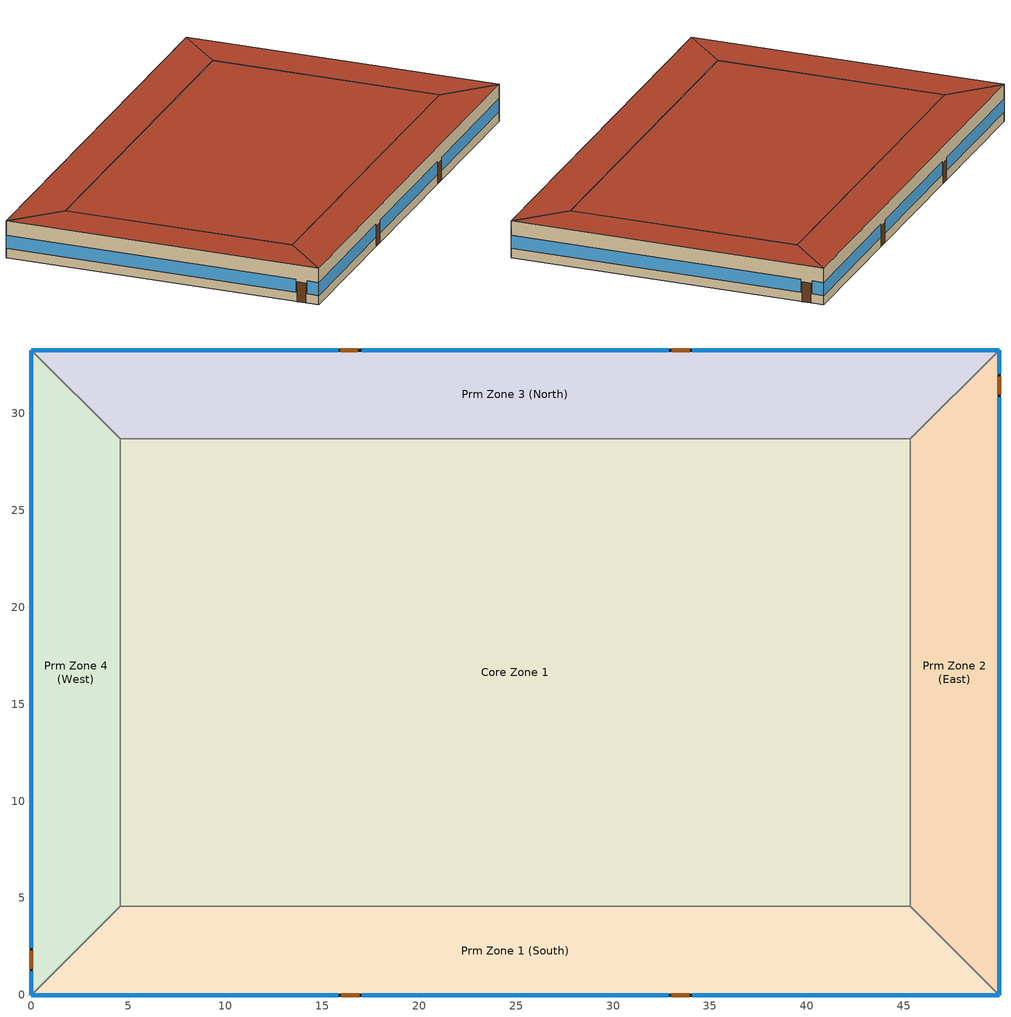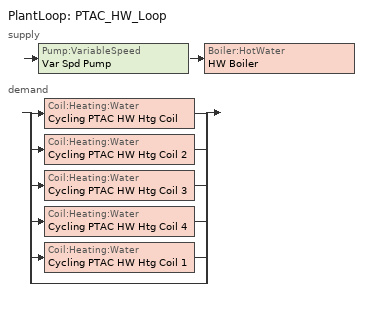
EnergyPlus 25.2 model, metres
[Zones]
Core Zone 1
 floor ground (Slab-on-grade Type 1): 45.34,28.7 45.34,4.57 4.57,4.57 4.57,28.7 z0
 wall to Prm Zone 2 (East) (Interior Wall): 45.34,4.57 45.34,28.7 z0:3.96
 wall to Prm Zone 3 (North) (Interior Wall): 45.34,28.7 4.57,28.7 z0:3.96
 wall to Prm Zone 1 (South) (Interior Wall): 4.57,4.57 45.34,4.57 z0:3.96
 wall to Prm Zone 4 (West) (Interior Wall): 4.57,28.7 4.57,4.57 z0:3.96
 roof outside (Roof Type 1): 45.34,4.57 45.34,28.7 4.57,28.7 4.57,4.57 z3.96
Prm Zone 2 (East)
 floor ground (Slab-on-grade Type 1): 49.91,33.27 49.91,0 45.34,4.57 45.34,28.7 z0
 wall outside (Exterior Wall Type 2): 49.91,0 49.91,33.27 z0:3.96
 wall to Prm Zone 1 (South) (Interior Wall): 45.34,4.57 49.91,0 z0:3.96
 wall to Prm Zone 3 (North) (Interior Wall): 49.91,33.27 45.34,28.7 z0:3.96
 window (Vertical Fenestration Type 1): 49.91,0 49.91,30.84 / 49.91,32.05 49.91,33.27 z1:2.4
 door (Swinging Door): 49.91,30.99 49.91,31.9 z0:2.13
 roof outside (Roof Type 1): 49.91,0 49.91,33.27 45.34,28.7 45.34,4.57 z3.96
Prm Zone 3 (North)
 floor ground (Slab-on-grade Type 2): 49.91,33.27 45.34,28.7 4.57,28.7 0,33.27 z0
 wall outside (Exterior Wall Type 3): 49.91,33.27 0,33.27 z0:3.96
 wall to Prm Zone 4 (West) (Interior Wall): 0,33.27 4.57,28.7 z0:3.96
 window (Vertical Fenestration Type 1): 49.91,33.27 34.09,33.27 / 32.87,33.27 17.04,33.27 / 15.82,33.27 0,33.27 z1:2.4
 door (Swinging Door): 33.94,33.27 33.03,33.27 / 16.84,33.27 15.93,33.27 z0:2.13
 roof outside (Roof Type 2): 45.34,28.7 49.91,33.27 0,33.27 4.57,28.7 z3.96
Prm Zone 1 (South)
 floor ground (Slab-on-grade Type 1): 45.34,4.57 49.91,0 0,0 4.57,4.57 z0
 wall outside (Exterior Wall Type 1): 0,0 49.91,0 z0:3.96
 wall to Prm Zone 4 (West) (Interior Wall): 4.57,4.57 0,0 z0:3.96
 window (Vertical Fenestration Type 1): 34.09,0 49.91,0 / 0,0 15.82,0 / 17.04,0 32.87,0 z1:2.4
 door (Swinging Door): 33.01,0 33.93,0 / 15.98,0 16.9,0 z0:2.13
 roof outside (Roof Type 1): 49.91,0 45.34,4.57 4.57,4.57 0,0 z3.96
Prm Zone 4 (West)
 floor ground (Slab-on-grade Type 2): 0,33.27 4.57,28.7 4.57,4.57 0,0 z0
 wall outside (Exterior Wall Type 3): 0,33.27 0,0 z0:3.96
 window (Vertical Fenestration Type 1): 0,33.27 0,2.44 / 0,1.22 0,0 z1:2.4
 door (Swinging Door): 0,2.28 0,1.37 z0:2.13
 roof outside (Roof Type 3): 0,0 4.57,4.57 4.57,28.7 0,33.27 z3.96
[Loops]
PlantLoop 'PTAC_HW_Loop'
 supply: Pump:VariableSpeed 'Var Spd Pump' > Boiler:HotWater 'HW Boiler'
 demand: split
  | Coil:Heating:Water 'Cycling PTAC HW Htg Coil'
  | Coil:Heating:Water 'Cycling PTAC HW Htg Coil 2'
  | Coil:Heating:Water 'Cycling PTAC HW Htg Coil 3'
  | Coil:Heating:Water 'Cycling PTAC HW Htg Coil 4'
  | Coil:Heating:Water 'Cycling PTAC HW Htg Coil 1'
  | bypass
[Building]
Model for 229 Test Cases: Loads convergence tolerance value=0.04; Maximum number of warmup days=25; Minimum number of warmup days=6; North axis=0; Solar distribution=FullInteriorAndExterior; Temperature convergence tolerance value=0.2; Terrain=City
[Site:GroundTemperature:BuildingSurface]
10, 10, 10, 10, 10, 10, 10, 10, 10, 10, 10, 10
[Site:Location]
Denver Intl AP: Elevation=1650; Latitude=39.833; Longitude=-104.65; Time zone=-7
[SizingPeriod:DesignDay] Barometric pressure=83009; Begin environment reset mode=FullResetAtBeginEnvironment; Day of month=21; Daylight saving time indicator=No; Dry bulb temperature range modifier type=DefaultMultipliers; Rain indicator=No; Snow indicator=No
Name | Daily dry bulb temperature range | Day type | Humidity condition type | Maximum dry bulb temperature | Month | Solar model indicator | Wetbulb or dewpoint at maximum dry bulb | Wind direction | Wind speed | Enthalpy at maximum dry bulb | Sky clearness
Denver.Intl.AP Ann Clg 1% Condns DB=>MWB | 17.3 | SummerDesignDay | WetBulb | 33.5 | 7 | ASHRAETau2017 | 15.4 | 20 | 4.2
Denver.Intl.AP Ann Clg 1% Condns DP=>MDB | 15.3 | SummerDesignDay | DewPoint | 19.9 | 7 | ASHRAETau2017 | 15 | 20 | 4.2
Denver.Intl.AP Ann Clg 1% Condns Enth=>MDB | 15.3 | SummerDesignDay | Enthalpy | 26.8 | 7 | ASHRAETau2017 |  | 20 | 4.2 | 55800
Denver.Intl.AP Ann Clg 1% Condns WB=>MDB | 14.8 | SummerDesignDay | WetBulb | 27 | 7 | ASHRAETau2017 | 17.6 | 20 | 4.2
Denver.Intl.AP Ann Htg 99% Condns DB | 0 | WinterDesignDay | WetBulb | -14.6 | 12 | ASHRAEClearSky | -14.6 | 230 | 3.4 |  | 0
Denver.Intl.AP Ann Htg Wind 99% Condns WS=>MCDB | 0 | WinterDesignDay | WetBulb | 2.7 | 12 | ASHRAEClearSky | 2.7 | 230 | 11.8 |  | 0
Denver.Intl.AP Ann Hum_n 99% Condns DP=>MCDB | 0 | WinterDesignDay | DewPoint | -6.5 | 12 | ASHRAEClearSky | -19.6 | 230 | 3.4 |  | 0
[Construction]
Exterior Wall Type 1: Exterior Wall Type 1 Stucco, Exterior Wall Type 1 Gypsum Board, Exterior Wall Type 1 Insulation, Exterior Wall Type 1 Gypsum Board
Exterior Wall Type 2: Exterior Wall Type 2 Stucco, Exterior Wall Type 2 Gypsum Board, Exterior Wall Type 2 Insulation, Exterior Wall Type 2 Gypsum Board
Exterior Wall Type 3: Exterior Wall Type 3 Total surface-to-surface thermal resistance
Interior Furnishings: Wood 6in
Interior Wall: Interior Wall surface-to-surface thermal resistance
Roof Type 1: Roof Type 1 Metal Deck, Roof Type 1 Continuous Insulation, Roof Type 1 Built-up roofing
Roof Type 2: Roof Type 2 Metal Deck, Roof Type 2 Continuous Insulation, Roof Type 2 Built-up roofing
Roof Type 3: Roof Type 3 Total surface-to-surface thermal resistance
Slab-on-grade Type 1: Slab-on-grade Type 1 Concrete
Slab-on-grade Type 2: Slab-on-grade Type 2 Concrete, Insulation for Slab on grade Type 2
Swinging Door: Opaque Door Panel
Vertical Fenestration Type 1: Vertical Fenestration Type 1 simple material
[Material] Solar absorptance=0.7; Thermal absorptance=0.9
Name | Conductivity | Density | Roughness | Specific heat | Thickness | Visible absorptance
Exterior Wall Type 1 Gypsum Board | 0.16 | 800 | MediumSmooth | 1090 | 0.0159 | 0.7
Exterior Wall Type 1 Insulation | 0.037 | 9.6 | Smooth | 838 | 0.062 | 0.7
Exterior Wall Type 1 Stucco; Exterior Wall Type 2 Stucco | 0.72 | 1856 | Smooth | 840 | 0.0254 | 0.7
Exterior Wall Type 2 Gypsum Board | 0.16 | 800 | MediumSmooth | 1090 | 0.099 | 0.7
Exterior Wall Type 2 Insulation | 0.037 | 9.6 | Smooth | 838 | 0.179 | 0.7
Insulation for Slab on grade Type 2 | 0.04 | 91.31 | Smooth | 838 | 0.1143 | 0.7
Roof Type 1 Built-up roofing | 0.16 | 1120 | VeryRough | 1460 | 0.0095 | 0.7
Roof Type 1 Continuous Insulation | 0.02 | 32 | Smooth | 922 | 0.0527 | 0.7
Roof Type 1 Metal Deck; Roof Type 2 Metal Deck | 45.28 | 7824 | Smooth | 500 | 0.0008 | 0.2
Roof Type 2 Continuous Insulation | 0.02 | 32 | Smooth | 922 | 0.106 | 0.7
Slab-on-grade Type 1 Concrete; Slab-on-grade Type 2 Concrete | 2.31 | 2322 | MediumSmooth | 832 | 0.1016 | 0.8
Wood 6in | 0.12 | 540 | MediumSmooth | 1210 | 0.15 | 0.7
[Material:NoMass] Solar absorptance=0.7; Thermal absorptance=0.9; Visible absorptance=0.7
Name | Roughness | Thermal resistance
Exterior Wall Type 3 Total surface-to-surface thermal resistance | Smooth | 1.95
Interior Wall surface-to-surface thermal resistance | Smooth | 0.35
Opaque Door Panel | MediumRough | 0.475964
Roof Type 2 Built-up roofing | Smooth | 0.059
Roof Type 3 Total surface-to-surface thermal resistance | Smooth | 2.66
[WindowMaterial:SimpleGlazingSystem]
Vertical Fenestration Type 1 simple material: Solar heat gain coefficient=0.387; U factor=3.29; Visible transmittance=0.417
[Boiler:HotWater]
HW Boiler: Boiler flow mode=LeavingSetpointModulated; Design water flow rate=Autosize; Efficiency curve temperature evaluation variable=LeavingBoiler; End use subcategory=General; Fuel type=NaturalGas; Maximum part load ratio=1; Minimum part load ratio=0.25; Nominal capacity=87921.3; Nominal thermal efficiency=0.84; Normalized boiler efficiency curve=Boiler Efficiency; Off cycle parasitic fuel load=0; On cycle parasitic electric load=0; Optimum part load ratio=1; Sizing factor=1; Water outlet upper temperature limit=99
[Coil:Cooling:DX:SingleSpeed] 2017 rated evaporator fan power per volume flow rate=773.3; 2023 rated evaporator fan power per volume flow rate=934.4; Availability schedule=Always On Discrete hvac_library; Basin heater capacity=0; Basin heater setpoint temperature=10; Condenser type=AirCooled; Crankcase heater capacity=0; Energy input ratio function of flow fraction curve=Curve Quadratic 30; Energy input ratio function of temperature curve=Curve Biquadratic 26; Evaporative condenser air flow rate=Autosize; Evaporative condenser effectiveness=0; Evaporative condenser pump rated power consumption=Autosize; Gross rated cooling cop=3.1; Gross rated sensible heat ratio=Autosize; Gross rated total cooling capacity=17584.3; Latent capacity time constant=0; Maximum cycling rate=0; Maximum outdoor dry bulb temperature for crankcase heater operation=0; Minimum outdoor dry bulb temperature for compressor operation=-25; Nominal time for condensate removal to begin=0; Part load fraction correlation curve=Curve Quadratic 31; Rated air flow rate=0.943895; Ratio of initial moisture evaporation rate and steady state latent capacity=0; Total cooling capacity function of flow fraction curve=Curve Quadratic 29; Total cooling capacity function of temperature curve=Curve Biquadratic 25
Cycling HW PTAC 1 Spd DX Clg Coil; Cycling HW PTAC 1 Spd DX Clg Coil 1; Cycling HW PTAC 1 Spd DX Clg Coil 2; Cycling HW PTAC 1 Spd DX Clg Coil 3; Cycling HW PTAC 1 Spd DX Clg Coil 4
[Coil:Heating:Water] Availability schedule=Always On Discrete hvac_library; Maximum water flow rate=Autosize; Performance input method=NominalCapacity; Rated capacity=17584.3; Rated inlet air temperature=16.6; Rated inlet water temperature=82.2; Rated outlet air temperature=32.2; Rated outlet water temperature=71.1; Rated ratio for air and water convection=0.5; U factor times area value=Autosize
Cycling PTAC HW Htg Coil; Cycling PTAC HW Htg Coil 1; Cycling PTAC HW Htg Coil 2; Cycling PTAC HW Htg Coil 3; Cycling PTAC HW Htg Coil 4
[DesignSpecification:OutdoorAir] Outdoor air flow air changes per hour=0; Outdoor air flow per person=0; Outdoor air flow per zone=0.0943895; Outdoor air flow per zone floor area=0; Outdoor air method=Sum
Core_Zone_Design_OA; Perimeter_Zone_1_Design_OA; Perimeter_Zone_2_Design_OA; Perimeter_Zone_3_Design_OA; Perimeter_Zone_4_Design_OA
[DesignSpecification:OutdoorAir:SpaceList]
Name | Space design specification outdoor air object name 1 | Space name 1
Core Zone 1 DSOA Space List | Core_Zone_Design_OA | Core_Space_1
Prm Zone 1 (South) DSOA Space List | Perimeter_Zone_1_Design_OA | Perimeter_Space_1
Prm Zone 2 (East) DSOA Space List | Perimeter_Zone_2_Design_OA | Perimeter_Space_2
Prm Zone 3 (North) DSOA Space List | Perimeter_Zone_3_Design_OA | Perimeter_Space_3
Prm Zone 4 (West) DSOA Space List | Perimeter_Zone_4_Design_OA | Perimeter_Space_4
[DesignSpecification:ZoneAirDistribution] Minimum zone ventilation efficiency=0; Zone air distribution effectiveness in cooling mode=0.8; Zone air distribution effectiveness in heating mode=0.8
Core Zone 1 Design Spec Zone Air Dist; Prm Zone 1 (South) Design Spec Zone Air Dist; Prm Zone 2 (East) Design Spec Zone Air Dist; Prm Zone 3 (North) Design Spec Zone Air Dist; Prm Zone 4 (West) Design Spec Zone Air Dist
[ElectricEquipment] Design level calculation method=Watts/Area; End use subcategory=GeneralEquipment; Fraction latent=0; Fraction lost=0; Fraction radiant=0.2; Watts per floor area=8.07
Name | Schedule | Zone or zonelist or space or spacelist
Core_bottom Elec Equip | Core_Space_Elec_Equip_Sch | Core_Space_1
Perimeter_bot_ZN_1 Elec Equip | Perimeter_Space_1_Elec_Equip_Sch | Perimeter_Space_1
Perimeter_bot_ZN_2 Elec Equip | Perimeter_Space_2_Elec_Equip_Sch | Perimeter_Space_2
Perimeter_bot_ZN_3 Elec Equip | Perimeter_Space_3_Elec_Equip_Sch | Perimeter_Space_3
Perimeter_bot_ZN_4 Elec Equip | Perimeter_bot_ZN_4 Elec Equip Sch | Perimeter_Space_4
[EnergyManagementSystem:Sensor]
EFC_meter: Output variable or output meter=Electricity:Facility
[Fan:OnOff] Availability schedule=Always On Discrete hvac_library; End use subcategory=General; Fan efficiency ratio function of speed ratio curve=Fan On Off Efficiency Curve 13; Fan power ratio function of speed ratio curve=Fan On Off Power Curve 13; Fan total efficiency=0.6; Maximum flow rate=0.943895; Motor efficiency=0.8; Motor in airstream fraction=1; Pressure rise=445
Cycling HW PTAC Fan; Cycling HW PTAC Fan 1; Cycling HW PTAC Fan 2; Cycling HW PTAC Fan 3; Cycling HW PTAC Fan 4
[InternalMass] Construction=Interior Furnishings
Name | Zone or zonelist | Space or spacelist | Surface area
Core_bottom Internal Mass | Core Zone 1 | Core_Space_1 | 1967.31
Perimeter_bot_ZN_1 Internal Mass | Prm Zone 1 (South) | Perimeter_Space_1 | 414.719
Perimeter_bot_ZN_2 Internal Mass | Prm Zone 2 (East) | Perimeter_Space_2 | 262.544
Perimeter_bot_ZN_3 Internal Mass | Prm Zone 3 (North) | Perimeter_Space_3 | 414.719
Perimeter_bot_ZN_4 Internal Mass | Prm Zone 4 (West) | Perimeter_Space_4 | 262.544
[Lights] Design level calculation method=Watts/Area; End use subcategory=GeneralLights; Fraction radiant=0.7; Fraction replaceable=1; Fraction visible=0.2; Return air fraction=0; Watts per floor area=11.033
Name | Schedule | Zone or zonelist or space or spacelist
Core_bottom Lighting | Core_Space_Lighting_Sch | Core_Space_1
Perimeter_bot_ZN_1 Lighting | Perimeter_Space_1_Lighting_Sch | Perimeter_Space_1
Perimeter_bot_ZN_2 Lighting | Perimeter_Space_2_Lighting_Sch | Perimeter_Space_2
Perimeter_bot_ZN_3 Lighting | Perimeter_Space_3_Lighting_Sch | Perimeter_Space_3
Perimeter_bot_ZN_4 Lighting | Perimeter_Space_4_Lighting_Sch | Perimeter_Space_4
[People] Activity level schedule=People heating rate; Fraction radiant=0.3; Number of people calculation method=People/Area; People per floor area=0.0538196; Sensible heat fraction=0.55
Name | Number of people schedule | Zone or zonelist or space or spacelist
Core_bottom People | Core_Space Occupant Sch | Core_Space_1
Perimeter_bot_ZN_1 People | Perimeter_Space_1_Occupant_Sch | Perimeter_Space_1
Perimeter_bot_ZN_2 People | Perimeter_Space_2_Occupant_Sch | Perimeter_Space_2
Perimeter_bot_ZN_3 People | Perimeter_Space_3_Occupant_Sch | Perimeter_Space_3
Perimeter_bot_ZN_4 People | Perimeter_Space_4_Occupant_Sch | Perimeter_Space_4
[PlantEquipmentList]
PTAC_HW_Loop Heating Equipment List: HW Boiler, Boiler:HotWater
[PlantEquipmentOperation:HeatingLoad]
PTAC_HW_Loop Heating Operation Scheme: Load range 1 lower limit=0; Load range 1 upper limit=1000000000; Range 1 equipment list=PTAC_HW_Loop Heating Equipment List
[PlantEquipmentOperationSchemes]
PTAC_HW_Loop Operation Schemes: Control scheme 1=PTAC_HW_Loop Heating Operation Scheme; Control scheme 1 schedule=Always On Discrete
[PlantLoop]
PTAC_HW_Loop: Common pipe simulation=None; Fluid type=Water; Load distribution scheme=Optimal; Maximum loop flow rate=Autosize; Maximum loop temperature=100; Minimum loop flow rate=0.000315451; Minimum loop temperature=0; Plant equipment operation scheme=PTAC_HW_Loop Operation Schemes; Plant loop demand calculation scheme=SingleSetpoint; Plant loop volume=Autocalculate
[Pump:VariableSpeed]
Var Spd Pump: Design electric power per unit flow rate=301156; Design maximum flow rate=0.0012618; Design minimum flow rate=0.000315451; Design minimum flow rate fraction=0.25; Design power consumption=380; Design power sizing method=PowerPerFlow; Design pump head=179352; Design shaft power per unit flow rate per unit head=1.28205; End use subcategory=General; Fraction of motor inefficiencies to fluid stream=0; Motor efficiency=0.9; Pump control type=Continuous; Skin loss radiative fraction=0.5; Coefficient 1 of the part load performance curve=0; Coefficient 2 of the part load performance curve=1; Coefficient 3 of the part load performance curve=0; Coefficient 4 of the part load performance curve=0
[SetpointManager:OutdoorAirReset]
OA Temp Reset: Control variable=Temperature; Outdoor high temperature=10; Outdoor low temperature=-6.66667; Setpoint at outdoor high temperature=65.5556; Setpoint at outdoor low temperature=82.2222
[Sizing:Plant]
PTAC_HW_Loop: Coincident sizing factor mode=None; Design loop exit temperature=82.2222; Loop design temperature difference=83.3333; Loop type=Heating; Sizing option=Coincident; Zone timesteps in averaging window=1
[Sizing:Zone] Account for dedicated outdoor air system=No; Cooling design air flow method=DesignDay; Cooling design air flow rate=0; Cooling minimum air flow=0; Cooling minimum air flow fraction=0; Cooling minimum air flow per zone floor area=0.000762; Heating design air flow method=DesignDayWithLimit; Heating design air flow rate=0; Heating maximum air flow=0; Heating maximum air flow fraction=0.5; Heating maximum air flow per zone floor area=0; Type of space sum to use=Coincident; Zone cooling design supply air humidity ratio=0.0085; Zone cooling design supply air humidity ratio difference=0.005; Zone cooling design supply air temperature=12.7778; Zone cooling design supply air temperature input method=SupplyAirTemperature; Zone heating design supply air humidity ratio=0.008; Zone heating design supply air temperature=32.2222; Zone heating design supply air temperature difference=11.11; Zone heating design supply air temperature input method=SupplyAirTemperature; Zone humidification design supply air humidity ratio difference=0.005; Zone latent cooling design supply air humidity ratio input method=HumidityRatioDifference; Zone latent heating design supply air humidity ratio input method=HumidityRatioDifference; Zone load sizing method=Sensible Load Only No Latent Load
Name | Design specification outdoor air object | Design specification zone air distribution object | Zone cooling design supply air temperature difference
Core Zone 1 | Core Zone 1 DSOA Space List | Core Zone 1 Design Spec Zone Air Dist | 8.33333
Prm Zone 1 (South) | Prm Zone 1 (South) DSOA Space List | Prm Zone 1 (South) Design Spec Zone Air Dist | 11.1111
Prm Zone 2 (East) | Prm Zone 2 (East) DSOA Space List | Prm Zone 2 (East) Design Spec Zone Air Dist | 11.1111
Prm Zone 3 (North) | Prm Zone 3 (North) DSOA Space List | Prm Zone 3 (North) Design Spec Zone Air Dist | 11.1111
Prm Zone 4 (West) | Prm Zone 4 (West) DSOA Space List | Prm Zone 4 (West) Design Spec Zone Air Dist | 11.1111
[Space]
Name | Zone
Core_Space_1 | Core Zone 1
Perimeter_Space_1 | Prm Zone 1 (South)
Perimeter_Space_2 | Prm Zone 2 (East)
Perimeter_Space_3 | Prm Zone 3 (North)
Perimeter_Space_4 | Prm Zone 4 (West)
[ThermostatSetpoint:DualSetpoint] Cooling setpoint temperature schedule=Cooling Themostat Setpoint; Heating setpoint temperature schedule=Heating Thermostat Setpoint
Core_bottom Setpoints; Perimeter_bot_ZN_1 Setpoints; Perimeter_bot_ZN_2 Setpoints; Perimeter_bot_ZN_3 Setpoints; Perimeter_bot_ZN_4 Setpoints
[Zone] Ceiling height=3.96; Multiplier=1; Part of total floor area=Yes
Core Zone 1; Prm Zone 1 (South); Prm Zone 2 (East); Prm Zone 3 (North); Prm Zone 4 (West)
[ZoneControl:Thermostat] Temperature difference between cutout and setpoint=0
Name | Zone or zonelist | Control 1 | Control type schedule
Core Zone 1 Thermostat | Core Zone 1 | Core_bottom Setpoints | Core Zone 1 Thermostat Schedule
Prm Zone 1 (South) Thermostat | Prm Zone 1 (South) | Perimeter_bot_ZN_1 Setpoints | Prm Zone 1 (South) Thermostat Schedule
Prm Zone 2 (East) Thermostat | Prm Zone 2 (East) | Perimeter_bot_ZN_2 Setpoints | Prm Zone 2 (East) Thermostat Schedule
Prm Zone 3 (North) Thermostat | Prm Zone 3 (North) | Perimeter_bot_ZN_3 Setpoints | Prm Zone 3 (North) Thermostat Schedule
Prm Zone 4 (West) Thermostat | Prm Zone 4 (West) | Perimeter_bot_ZN_4 Setpoints | Prm Zone 4 (West) Thermostat Schedule
[Zone equipment]
Core Zone 1: Core_Zone_Cycling_PTAC_DX_Clg_HW_Htg
Prm Zone 1 (South): Perimeter_Zone_1_Cycling_PTAC_DX_Clg_HW_Htg
Prm Zone 2 (East): Perimeter_Zone_2_Cycling_PTAC_DX_Clg_HW_Htg
Prm Zone 3 (North): Perimeter_Zone_3_Cycling_PTAC_DX_Clg_HW_Htg
Prm Zone 4 (West): Perimeter_Zone_4_Cycling_PTAC_DX_Clg_HW_Htg
[ZoneHVAC:PackagedTerminalAirConditioner] Cooling outdoor air flow rate=0.283168; Cooling supply air flow rate=0.943895; Fan placement=DrawThrough; Heating outdoor air flow rate=0.283168; Heating supply air flow rate=0.943895; No load outdoor air flow rate=0.283168; No load supply air flow rate=0.943895; No load supply air flow rate control set to low speed=Yes; Supply air fan operating mode schedule=Cycling PTAC Fan Mode Always Zero
Name | Availability schedule | Cooling coil | Heating coil | Supply air fan
Core_Zone_Cycling_PTAC_DX_Clg_HW_Htg | Perimeter_Space_1_Occupant_Sch | Cycling HW PTAC 1 Spd DX Clg Coil | Cycling PTAC HW Htg Coil | Cycling HW PTAC Fan
Perimeter_Zone_1_Cycling_PTAC_DX_Clg_HW_Htg | Perimeter_Space_1_Occupant_Sch | Cycling HW PTAC 1 Spd DX Clg Coil 2 | Cycling PTAC HW Htg Coil 2 | Cycling HW PTAC Fan 2
Perimeter_Zone_2_Cycling_PTAC_DX_Clg_HW_Htg | Perimeter_Space_1_Occupant_Sch | Cycling HW PTAC 1 Spd DX Clg Coil 3 | Cycling PTAC HW Htg Coil 3 | Cycling HW PTAC Fan 3
Perimeter_Zone_3_Cycling_PTAC_DX_Clg_HW_Htg | Perimeter_Space_4_Occupant_Sch | Cycling HW PTAC 1 Spd DX Clg Coil 4 | Cycling PTAC HW Htg Coil 4 | Cycling HW PTAC Fan 4
Perimeter_Zone_4_Cycling_PTAC_DX_Clg_HW_Htg | Perimeter_Space_1_Occupant_Sch | Cycling HW PTAC 1 Spd DX Clg Coil 1 | Cycling PTAC HW Htg Coil 1 | Cycling HW PTAC Fan 1
[ZoneInfiltration:DesignFlowRate] Constant term coefficient=0; Velocity term coefficient=0
Name | Air changes per hour | Design flow rate calculation method | Zone or zonelist or space or spacelist | Flow rate per exterior surface area | Flow rate per floor area | Schedule
Infiltration_Method_1_Core_Zone | 0 | AirChanges/Hour | Core_Space_1
Infiltration_Method_1_Zone_1 | 0.5 | AirChanges/Hour | Perimeter_Space_1
Infiltration_Method_2_Zone_2 |  | Flow/ExteriorWallArea | Perimeter_Space_2 | 0.000586232
Infiltration_Method_3_Zone_3 |  | Flow/Area | Perimeter_Space_3 |  | 0.000388417 | Constant Schedule
Infiltration_Method_3_Zone_4 |  | Flow/Area | Perimeter_Space_4 |  | 0.000409092 | Constant Schedule
[Curve:Biquadratic]
Name | Maximum value of x | Maximum value of y | Minimum value of x | Minimum value of y | Coefficient1 constant | Coefficient2 x | Coefficient3 x 2 | Coefficient4 y | Coefficient5 y 2 | Coefficient6 x y
Boiler Efficiency | 1 | 1 | 0 | 0 | 1 | 0 | 0 | 0 | 0 | 0
Curve Biquadratic 25 | 22 | 46 | 17 | 13 | 0.942588 | 0.00954335 | 0.00068377 | -0.0110427 | 5.249e-06 | -9.72e-06
Curve Biquadratic 26 | 22 | 46 | 17 | 13 | 0.342414 | 0.034885 | -0.0006237 | 0.00497722 | 0.000437951 | -0.000728028
[Curve:Cubic]
Fan On Off Efficiency Curve 13: Maximum value of x=1; Minimum value of x=0; Coefficient1 constant=1; Coefficient2 x=0; Coefficient3 x 2=0; Coefficient4 x 3=0
[Curve:Exponent]
Fan On Off Power Curve 13: Maximum value of x=1; Minimum value of x=0; Coefficient1 constant=1; Coefficient2 constant=0; Coefficient3 constant=0
[Curve:Quadratic]
Name | Maximum value of x | Minimum value of x | Coefficient1 constant | Coefficient2 x | Coefficient3 x 2
Curve Quadratic 29 | 1.5 | 0.5 | 0.8 | 0.2 | 0
Curve Quadratic 30 | 1.5 | 0.5 | 1.1552 | -0.1808 | 0.0256
Curve Quadratic 31 | 1 | 0 | 0.85 | 0.15 | 0
[Schedule:Compact]
Core Zone 1 Thermostat Schedule; Prm Zone 1 (South) Thermostat Schedule; Prm Zone 2 (East) Thermostat Schedule; Prm Zone 3 (North) Thermostat Schedule; Prm Zone 4 (West) Thermostat Schedule: Through: 12/31, For: AllDays, Until: 24:00, 4
Core_Space Occupant Sch; Perimeter_Space_1_Occupant_Sch; Perimeter_Space_2_Occupant_Sch; Perimeter_Space_3_Occupant_Sch; Perimeter_Space_4_Occupant_Sch: Through: 12/31, For: Weekdays, Until: 06:00, 0, Until: 07:00, 0.1, Until: 08:00, 0.2, Until: 10:00, 0.95, Until: 11:00, 0.975703, Until: 12:00, 0.95, Until: 13:00, 0.513528, Until: 14:00, 0.95, Until: 15:00, 0.975703, Until: 17:00, 0.95, Until: 18:00, 0.3, Until: 22:00, 0.1, Until: 23:00, 0.05, Until: 24:00, 0.05, For: Saturday, Until: 06:00, 0, Until: 07:00, 0.1, Until: 08:00, 0.1, Until: 10:00, 0.3, Until: 11:00, 0.308117, Until: 12:00, 0.3, Until: 13:00, 0.102706, Until: 14:00, 0.1, Until: 15:00, 0.102706, Until: 17:00, 0.1, Until: 18:00, 0.05, Until: 19:00, 0.05, Until: 24:00, 0, For: SummerDesignDay, Until: 06:00, 1e-09, Until: 22:00, 1, Until: 24:00, 0.05, For: WinterDesignDay, Until: 24:00, 0, For:Sunday Holidays AllOtherDays, Until: 06:00, 0, Until: 18:00, 0.05, Until: 24:00, 0
Core_Space_Elec_Equip_Sch; Perimeter_Space_1_Elec_Equip_Sch; Perimeter_Space_2_Elec_Equip_Sch; Perimeter_Space_3_Elec_Equip_Sch; Perimeter_bot_ZN_4 Elec Equip Sch: Through: 12/31, For: Weekdays, Until: 06:00, 0.307674, Until: 08:00, 0.381235, Until: 12:00, 0.857778, Until: 13:00, 0.76247, Until: 17:00, 0.857778, Until: 18:00, 0.476543, Until: 24:00, 0.381235, For: SummerDesignDay, Until: 24:00, 1, For: Saturday, Until: 06:00, 0.230755, Until: 08:00, 0.381235, Until: 12:00, 0.476543, Until: 17:00, 0.33358, Until: 19:00, 0.285926, Until: 24:00, 0.230755, For: WinterDesignDay, Until: 24:00, 0, For: Sunday Holidays AllOtherDays, Until: 06:00, 0.230755, Until: 18:00, 0.285926, Until: 24:00, 0.230755
Core_Space_Lighting_Sch; Perimeter_Space_1_Lighting_Sch; Perimeter_Space_2_Lighting_Sch; Perimeter_Space_3_Lighting_Sch; Perimeter_Space_4_Lighting_Sch: Through: 12/31, For: Weekdays, Until: 5:00, 0.05, Until: 6:00, 0.1, Until: 7:00, 0.0862326, Until: 8:00, 0.258698, Until: 17:00, 0.776093, Until: 18:00, 0.431163, Until: 20:00, 0.258698, Until: 22:00, 0.172465, Until: 23:00, 0.0862326, Until: 24:00, 0.0431163, For: SummerDesignDay, Until: 24:00, 1, For: Saturday, Until: 6:00, 0.05, Until: 8:00, 0.0862326, Until: 12:00, 0.258698, Until: 17:00, 0.129349, Until: 19:00, 0.0431163, Until: 24:00, 0.05, For: WinterDesignDay, Until: 24:00, 0, For: Sunday Holidays AllOtherDays, Until: 6:00, 0.05, Until: 18:00, 0.0431163, Until: 24:00, 0.05
[Schedule:Constant]
Name | Hourly value
Always On Discrete; Always On Discrete hvac_library | 1
People heating rate | 120
[Schedule:Day:Interval]
Cycling PTAC Fan Mode Sch Default: 24:00, 0, No
Saturdays: 05:00, 26.7, 17:00, 24, 24:00, 26.7, No
Saturdays 1: 05:00, 15.6, 17:00, 21, 24:00, 15.6, No
Schedule Day 6; Schedule Day 8; Schedule Day 9: 24:00, 1, No
Schedule Day 10: 24:00, 21.1111, No
Schedule Day 11: 24:00, 23.8889, No
Sundays: 24:00, 26.7, No
Sundays 2: 24:00, 15.6, No
Weekday: 05:00, 15.6, 22:00, 21, 24:00, 15.6, No
Weekdays: 05:00, 26.7, 22:00, 24, 24:00, 26.1005, No
[Schedule:Week:Daily]
Constant Schedule Week Rule - Jan1-Dec31: Schedule Day 6, Schedule Day 6, Schedule Day 6, Schedule Day 6, Schedule Day 6, Schedule Day 6, Schedule Day 6, Schedule Day 6, Schedule Day 8, Schedule Day 9, Schedule Day 6, Schedule Day 6
Cooling Themostat Setpoint Week Rule - Jan1-Jan2: Weekdays, Weekdays, Weekdays, Weekdays, Weekdays, Weekdays, Saturdays, Weekdays, Schedule Day 11, Weekdays, Weekdays, Weekdays
Cooling Themostat Setpoint Week Rule - Jan3-Dec31: Sundays, Weekdays, Weekdays, Weekdays, Weekdays, Weekdays, Saturdays, Weekdays, Schedule Day 11, Weekdays, Weekdays, Weekdays
Cycling PTAC Fan Mode Always Zero Week Rule - Jan1-Dec31: Cycling PTAC Fan Mode Sch Default, Cycling PTAC Fan Mode Sch Default, Cycling PTAC Fan Mode Sch Default, Cycling PTAC Fan Mode Sch Default, Cycling PTAC Fan Mode Sch Default, Cycling PTAC Fan Mode Sch Default, Cycling PTAC Fan Mode Sch Default, Cycling PTAC Fan Mode Sch Default, Cycling PTAC Fan Mode Sch Default, Cycling PTAC Fan Mode Sch Default, Cycling PTAC Fan Mode Sch Default, Cycling PTAC Fan Mode Sch Default
Heating Thermostat Setpoint Week Rule - Jan1-Jan2: Weekday, Weekday, Weekday, Weekday, Weekday, Weekday, Saturdays 1, Weekday, Weekday, Schedule Day 10, Weekday, Weekday
Heating Thermostat Setpoint Week Rule - Jan3-Dec31: Sundays 2, Weekday, Weekday, Weekday, Weekday, Weekday, Saturdays 1, Weekday, Weekday, Schedule Day 10, Weekday, Weekday
[Schedule:Year]
Constant Schedule: Constant Schedule Week Rule - Jan1-Dec31, 1, 1, 12, 31
Cooling Themostat Setpoint: Cooling Themostat Setpoint Week Rule - Jan1-Jan2, 1, 1, 1, 2, Cooling Themostat Setpoint Week Rule - Jan3-Dec31, 1, 3, 12, 31
Cycling PTAC Fan Mode Always Zero: Cycling PTAC Fan Mode Always Zero Week Rule - Jan1-Dec31, 1, 1, 12, 31
Heating Thermostat Setpoint: Heating Thermostat Setpoint Week Rule - Jan1-Jan2, 1, 1, 1, 2, Heating Thermostat Setpoint Week Rule - Jan3-Dec31, 1, 3, 12, 31
